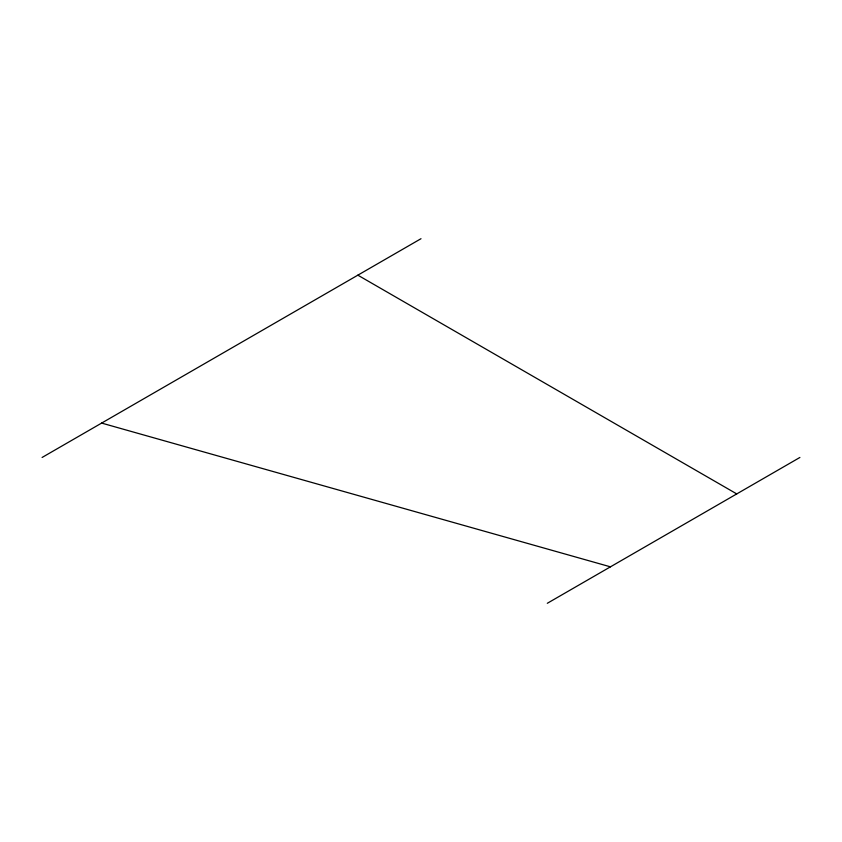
<?xml version="1.0" encoding="UTF-8"?>
<svg xmlns="http://www.w3.org/2000/svg" width="842" height="842" viewBox="0 0 842 842"><rect width="100%" height="100%" fill="white"/><g stroke="black" fill="none" stroke-linecap="round" stroke-linejoin="round"><path stroke-width="1.26" d="M42.1 457.459L421 238.707M547.3 603.293L799.9 457.459M101.64 423.084L610.45 566.834M357.85 275.166L736.75 493.917"/></g></svg>
